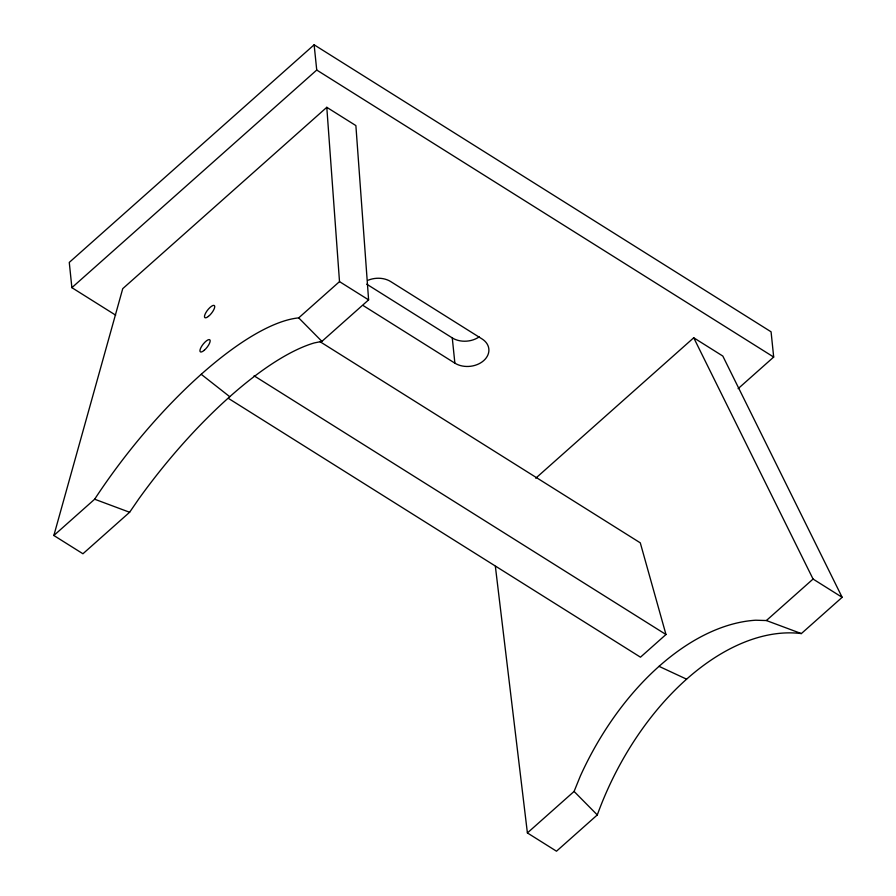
<?xml version="1.0" encoding="UTF-8"?>
<svg xmlns="http://www.w3.org/2000/svg" width="896" height="896" viewBox="0 0 896 896"><rect width="100%" height="100%" fill="white"/><g stroke="black" fill="none" stroke-linecap="round" stroke-linejoin="round"><path stroke-width="1.34" d="M53.85 535.494L122.741 288.658L326.794 107.318L355.88 125.586L368.603 299.88L321.91 341.376L314.216 342.944A222.6 72.666 -51.9 0 0 138.914 498.747L129.618 512.266L82.936 553.762L53.85 535.494L94.651 499.218A222.6 72.666 -51.9 0 1 298.704 317.878L339.506 281.613L326.794 107.318M801.349 633.584A222.6 135.979 -65 0 0 597.296 814.934L556.494 851.2L527.397 832.933L574.09 791.437L580.35 776.026A222.6 135.979 -65 0 1 755.664 620.222L766.382 620.536L801.349 633.584L842.15 597.318L722.814 356.059L693.728 337.781L535.73 478.218M738.102 388.674L773.685 357.056L771.075 331.811L314.126 44.8L69.272 262.416L71.882 287.661L115.674 315.168M71.882 287.661L316.736 70.045L314.126 44.8M319.805 341.544L640.293 542.853L665.974 634.514L640.472 657.182L228.57 398.474M766.382 620.536L813.064 579.051L842.15 597.318M94.651 499.218L129.618 512.266M659.008 666.333L686.56 679.157M316.736 70.045L773.685 357.056M366.733 284.178L452.267 337.904A20.474 15.355 -5.9 0 0 479.192 336.874M339.506 281.613L368.603 299.88M363.485 305.749L454.877 363.149A20.474 15.355 -5.9 0 0 483.706 360.629A20.474 15.355 -5.9 0 0 482.082 338.968L390.69 281.568A20.474 15.355 -5.9 0 0 368.222 280.19M254.072 375.805L665.974 634.514M201.242 374.326L229.779 396.726M298.704 317.878L321.91 341.376M574.09 791.437L597.296 814.934M693.728 337.781L813.064 579.051M495.365 566.339L527.397 832.933M452.267 337.904L454.877 363.149M208.41 316.411A7.672 2.509 -51.9 0 0 214.536 305.76A7.672 2.509 -51.9 0 0 205.89 312.614A7.672 2.509 -51.9 0 0 208.41 316.411M204.322 350.224A7.672 2.509 -51.9 0 0 209.81 339.797A7.672 2.509 -51.9 0 0 201.006 347.424A7.672 2.509 -51.9 0 0 204.322 350.224"/></g></svg>
